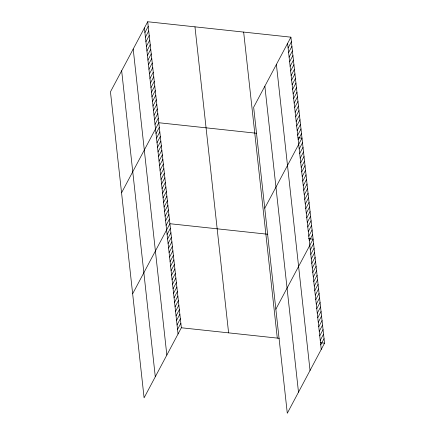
<?xml version="1.0" encoding="UTF-8"?>
<svg xmlns="http://www.w3.org/2000/svg" width="435" height="435" viewBox="0 0 435 435"><rect width="100%" height="100%" fill="white"/><g stroke="black" fill="none" stroke-linecap="round" stroke-linejoin="round"><path stroke-width="0.65" d="M147.71 21.75L110.457 91.818L144.094 397.829L181.346 327.767L147.71 21.75L290.906 37.171L324.543 343.182L287.29 413.25L253.654 107.233L290.906 37.171M144.909 32.56L148.215 26.339M145.41 37.154L148.721 30.928M145.915 41.744L149.221 35.523M146.421 46.333L149.727 40.112M146.927 50.922L150.233 44.702M147.427 55.511L150.738 49.291M147.933 60.101L151.244 53.88M148.438 64.695L151.744 58.469M148.944 69.285L152.25 63.064M149.45 73.874L152.756 67.653M149.95 78.463L153.261 72.243M150.456 83.052L153.767 76.832M150.961 87.642L154.267 81.421M151.467 92.236L154.773 86.016M151.973 96.826L155.279 90.605M152.473 101.415L155.784 95.194M152.979 106.004L156.29 99.784M153.484 110.593L156.79 104.373M153.99 115.188L157.296 108.962M154.496 119.777L157.802 113.557M154.996 124.366L158.307 118.146M121.555 192.803L158.808 122.735L256.721 133.279M156.007 133.545L159.313 127.324M156.513 138.134L159.819 131.914M157.013 142.729L160.325 136.503M157.519 147.318L160.83 141.098M158.025 151.907L161.331 145.687M158.53 156.497L161.836 150.276M159.036 161.086L162.342 154.865M159.536 165.681L162.848 159.455M160.042 170.27L163.353 164.049M160.548 174.859L163.854 168.639M161.053 179.448L164.359 173.228M161.559 184.038L164.865 177.817M162.059 188.627L165.371 182.406M162.565 193.222L165.876 186.996M163.071 197.811L166.377 191.59M163.576 202.4L166.882 196.18M164.082 206.989L167.388 200.769M164.582 211.579L167.894 205.358M165.088 216.168L168.394 209.947M165.594 220.762L168.9 214.542M166.099 225.352L169.405 219.131M132.653 293.783L169.911 223.72L267.824 234.264M167.1 234.465L170.406 228.244M167.595 238.989L170.906 232.768M168.095 243.513L171.401 237.292M168.59 248.037L171.901 241.816M169.09 252.561L172.396 246.34M169.585 257.085L172.891 250.864M170.085 261.609L173.391 255.383M170.58 266.133L173.886 259.907M288.106 47.98L291.412 41.76M171.075 270.657L174.386 264.431M288.612 52.57L291.918 46.349M171.575 275.176L174.881 268.955M289.112 57.164L292.423 50.938M172.07 279.7L175.381 273.479M289.618 61.754L292.924 55.533M172.57 284.224L175.876 278.003M290.123 66.343L293.429 60.122M173.065 288.748L176.376 282.527M290.629 70.932L293.935 64.712M173.565 293.272L176.871 287.051M291.129 75.521L294.441 69.301M174.06 297.796L177.371 291.575M291.635 80.111L294.946 73.89M174.56 302.32L177.866 296.099M292.141 84.705L295.447 78.479M175.055 306.844L178.361 300.623M292.646 89.295L295.952 83.074M175.55 311.368L178.861 305.147M293.152 93.884L296.458 87.663M176.05 315.892L179.356 309.671M293.652 98.473L296.964 92.253M176.545 320.416L179.856 314.195M294.158 103.062L297.469 96.842M177.045 324.94L180.351 318.719M294.664 107.652L297.97 101.431M177.54 329.464L180.851 323.243M295.169 112.246L298.475 106.026M295.675 116.836L298.981 110.615M296.175 121.425L299.487 115.204M296.681 126.014L299.992 119.794M297.187 130.603L300.493 124.383M297.692 135.198L300.998 128.972M298.198 139.787L301.504 133.567M264.752 208.218L302.01 138.156L298.067 137.732M299.204 148.966L302.51 142.745M299.71 153.555L303.016 147.334M300.215 158.144L303.521 151.924M300.715 162.739L304.027 156.513M301.221 167.328L304.533 161.108M301.727 171.917L305.033 165.697M302.233 176.507L305.539 170.286M302.738 181.096L306.044 174.875M303.238 185.691L306.55 179.465M303.744 190.28L307.056 184.059M304.25 194.869L307.556 188.649M304.756 199.458L308.062 193.238M305.261 204.048L308.567 197.827M305.762 208.637L309.073 202.416M306.267 213.232L309.579 207.006M306.773 217.821L310.079 211.6M307.279 222.41L310.585 216.19M307.784 226.999L311.09 220.779M308.284 231.589L311.596 225.368M308.79 236.183L312.096 229.957M309.296 240.772L312.602 234.552M275.855 309.203L313.108 239.141L308.513 238.646M310.296 249.886L313.608 243.665M310.797 254.41L314.103 248.189M311.291 258.934L314.597 252.713M311.786 263.458L315.098 257.232M312.286 267.982L315.592 261.756M312.781 272.506L316.093 266.28M313.282 277.024L316.588 270.804M313.776 281.548L317.088 275.328M314.277 286.072L317.583 279.852M314.771 290.596L318.083 284.376M315.272 295.12L318.578 288.9M315.767 299.644L319.072 293.424M316.261 304.168L319.573 297.948M316.762 308.692L320.068 302.472M317.256 313.216L320.568 306.996M317.757 317.74L321.063 311.52M318.251 322.264L321.563 316.044M318.752 326.788L322.058 320.568M319.246 331.312L322.558 325.092M319.747 335.836L323.053 329.616M320.242 340.36L323.548 334.14M320.736 344.884L324.048 338.658M181.346 327.767L279.259 338.31M320.606 342.758L324.543 343.182M287.6 43.391L321.237 349.408M276.399 64.462L310.035 370.473M264.855 86.168L298.492 392.18M243.654 32.081L277.291 338.098M194.967 26.839L228.603 332.851M144.404 27.97L178.04 333.988M133.202 49.041L166.839 355.052M121.659 70.747L155.295 376.764"/></g></svg>
